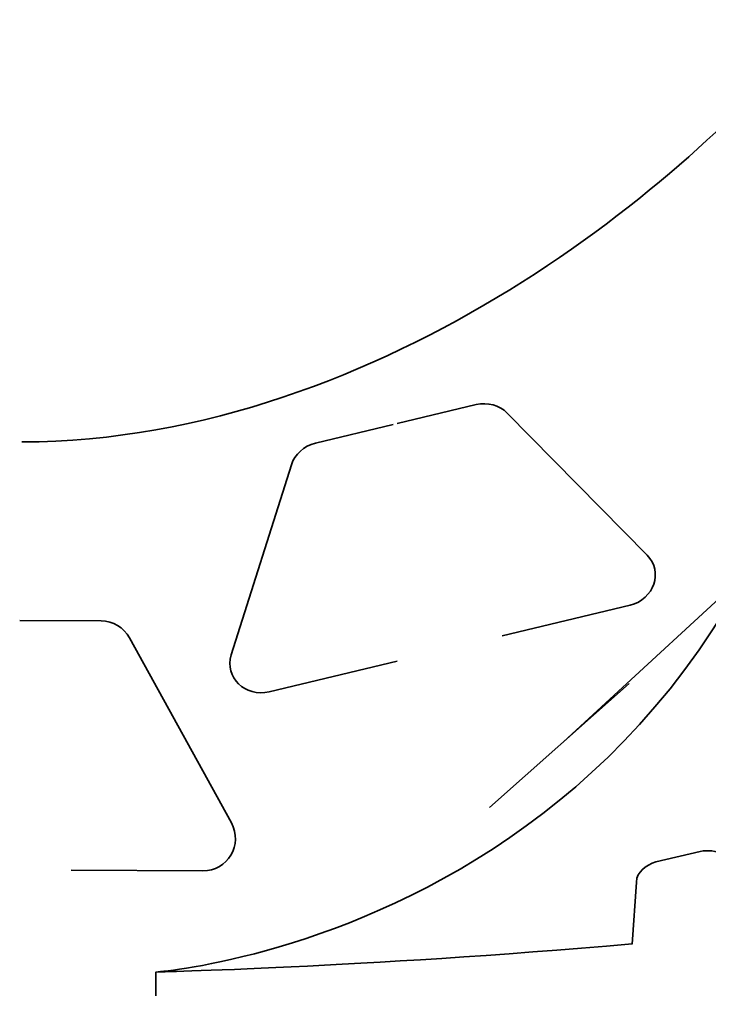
# Model space of a CAD drawing. Header units: inches. Extents: x 44 to 895, y -554 to -47.
# Drawn here: x 284.7 to 348.5, y -211.5 to -119.5 of the extents above; entities that cross this region are included whole.
import ezdxf

# ---------------------------------------------------------------- set-up
doc = ezdxf.new("R2010")
doc.units = ezdxf.units.IN
doc.header["$MEASUREMENT"] = 0
doc.layers.add('Layer 1', color=7, linetype='Continuous')

msp = doc.modelspace()

# ---------------------------------------------------------------- linework, layer by layer
at = {"layer": 'Layer 1', "color": 230, "lineweight": 35, "true_color": 0xec008b}
msp.add_lwpolyline([(335.001, -186.291), (394.694, -131.302)], dxfattribs=at)
at = {"layer": 'Layer 1', "color": 179, "lineweight": 35, "true_color": 0x231f20}
for points in [[(328.147, -192.372), (341.06, -180.915)], [(297.262, -209.817), (297.262, -207.617)]]:
    msp.add_lwpolyline(points, dxfattribs=at)
for points, knots in [([(284.86, -158.543), (318.597, -158.453), (347.375, -133.572), (357.401, -120.961), (358.587, -119.469), (362.753, -120.331), (362.729, -122.236), (362.729, -122.236), (362.742, -122.236), (362.742, -122.236), (362.742, -202.893), (297.296, -207.615), (297.261, -207.617), (297.261, -207.617), (297.261, -207.617), (297.261, -207.617), (297.261, -207.617), (297.261, -207.617), (297.261, -207.617), (297.261, -207.617), (297.262, -207.617), (297.262, -207.617), (297.299, -207.616), (315.911, -207.209), (341.346, -205.018), (341.346, -205.018), (341.346, -205.026), (341.346, -205.026), (341.346, -205.026), (341.743, -199.29), (341.743, -199.29), (341.794, -198.299), (342.559, -197.779), (343.552, -197.402), (343.552, -197.402), (347.656, -196.456), (347.656, -196.456), (348.372, -196.291), (349.124, -196.395), (349.769, -196.747), (349.769, -196.747), (356.639, -200.502), (356.639, -200.502), (357.222, -200.82), (357.609, -201.407), (357.671, -202.069), (357.671, -202.069), (357.804, -203.47), (357.804, -203.47)], [0, 0, 0, 0, 1, 1, 1, 2, 2, 2, 3, 3, 3, 4, 4, 4, 5, 5, 5, 6, 6, 6, 7, 7, 7, 8, 8, 8, 9, 9, 9, 10, 10, 10, 11, 11, 11, 12, 12, 12, 13, 13, 13, 14, 14, 14, 15, 15, 15, 16, 16, 16, 16]), ([(319.584, -156.848), (319.584, -156.848), (326.903, -155.091), (326.903, -155.091), (327.961, -154.838), (329.063, -155.134), (329.783, -155.865), (329.783, -155.865), (342.738, -169.023), (342.738, -169.023), (344.254, -170.562), (343.379, -173.114), (341.154, -173.649), (341.154, -173.649), (329.312, -176.491), (329.312, -176.491)], [0, 0, 0, 0, 1, 1, 1, 2, 2, 2, 3, 3, 3, 4, 4, 4, 5, 5, 5, 5]), ([(319.588, -178.825), (319.588, -178.825), (307.746, -181.667), (307.746, -181.667), (305.52, -182.202), (303.583, -180.325), (304.235, -178.265), (304.235, -178.265), (309.805, -160.661), (309.805, -160.661), (310.115, -159.682), (310.963, -158.917), (312.021, -158.664), (312.021, -158.664), (319.238, -156.931), (319.238, -156.931)], [0, 0, 0, 0, 1, 1, 1, 2, 2, 2, 3, 3, 3, 4, 4, 4, 5, 5, 5, 5]), ([(284.666, -175.073), (284.666, -175.073), (292.193, -175.112), (292.193, -175.112), (293.281, -175.118), (294.281, -175.712), (294.805, -176.665), (294.805, -176.665), (304.244, -193.806), (304.244, -193.806), (305.348, -195.812), (303.889, -198.265), (301.6, -198.253), (301.6, -198.253), (289.422, -198.191), (289.422, -198.191)], [0, 0, 0, 0, 1, 1, 1, 2, 2, 2, 3, 3, 3, 4, 4, 4, 5, 5, 5, 5]), ([(284.785, -454.505), (284.785, -454.505), (320.929, -454.505), (320.929, -454.505), (387.727, -454.505), (435.683, -396.96), (435.683, -326.82), (435.683, -326.82), (435.836, -195.203), (435.836, -195.203), (435.84, -191.885), (432.673, -189.488), (429.479, -190.386), (420.543, -192.901), (412.477, -195.051), (402.724, -196.891)], [0, 0, 0, 0, 1, 1, 1, 2, 2, 2, 3, 3, 3, 4, 4, 4, 5, 5, 5, 5])]:
    msp.add_open_spline(points, degree=3, knots=knots, dxfattribs=at)

doc.saveas('drawing.dxf')
